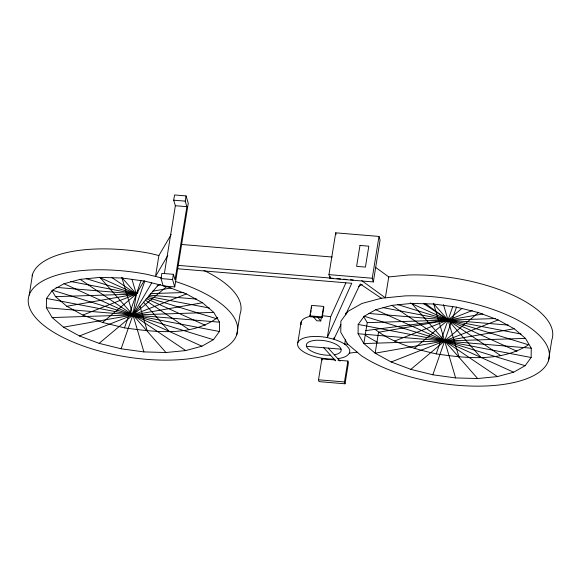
<?xml version="1.0" encoding="UTF-8"?>
<svg xmlns="http://www.w3.org/2000/svg" width="581" height="581" viewBox="0 0 581 581"><rect width="100%" height="100%" fill="white"/><g stroke="black" fill="none" stroke-linecap="round" stroke-linejoin="round"><path stroke-width="0.87" d="M46.364 307.741L46.487 298.423L52.493 290.231L63.99 283.724L80.185 279.352L99.968 277.398L122.01 278.016L144.792 281.139L166.769 286.578L186.443 293.942L202.464 302.745L213.757 312.375L219.538 322.186L219.422 331.504L213.409 339.696L201.919 346.196L185.724 350.575L165.934 352.522L143.899 351.912L121.117 348.782L99.14 343.349L79.466 335.978L63.438 327.183L52.152 317.546L46.364 307.741L219.538 322.186M358.078 333.748L358.194 324.43L364.207 316.238L375.696 309.738L391.892 305.359L411.682 303.413L433.716 304.023L456.499 307.153L478.475 312.585L498.149 319.949L514.178 328.752L525.471 338.389L531.252 348.193L531.136 357.511L525.122 365.703L513.626 372.21L497.438 376.582L477.647 378.529L455.613 377.919L432.823 374.789L410.847 369.356L391.18 361.992L375.152 353.19L363.859 343.553L358.078 333.748L531.252 348.193M29.188 295.112L32.572 274.21M158.628 284.559L132.955 314.96L136.339 294.059L144.124 280.746M171.213 234.484L158.889 255.538L155.505 276.44L167.829 255.386M186.073 195.92L188.266 203.306L174.736 286.927L163.21 285.961L161.024 278.575L161.874 273.346L173.392 274.312L175.034 279.853L186.871 206.683L185.23 201.142L186.073 195.92L174.554 194.955L173.704 200.184L175.353 205.725L164.379 273.535M174.736 286.927L172.55 279.534L173.392 274.312M236.714 334.816L240.098 313.907A105.873 42.442 9.2 0 0 203.909 270.419M297.799 342.775L301.183 321.874M309.891 315.853L311.583 305.403L323.595 306.405L323.857 307.284L322.164 317.734L310.152 316.732L309.891 315.853L321.903 316.856L322.164 317.734M310.152 316.732L310.574 314.118M310.857 312.375L311.133 310.632M311.416 308.896L311.699 307.153M313.617 317.023L316.805 320.806L320.785 320.915L321.351 317.429M321.903 316.856L323.595 306.405M328.94 274.631L335.709 232.821L379.001 236.438L380.09 240.127L373.329 281.938L330.037 278.328L328.94 274.631L372.232 278.241L373.329 281.938M330.037 278.328L330.32 276.549M338.011 360.22L347.866 361.048L348.411 362.893L345.027 383.794L319.056 381.63L318.504 379.778L321.889 358.876L335.324 359.995M345.862 282.954L330.676 316.689L327.292 337.59A26.465 10.611 9.2 0 0 297.762 345.572A26.465 10.611 9.2 0 0 333.632 359.007L333.944 358.978M334.169 337.481L333.886 339.224C339.812 341.396 346.835 343.77 349.718 349.907L349.682 352.703C347.373 356.923 342.173 358.07 337.75 358.6M345.804 313.079L345.521 314.822L360.227 283.993L381.339 298.235L405.088 295.896A105.873 42.442 9.2 0 1 537.81 333.952A105.873 42.442 9.2 0 1 500.481 384.818A105.873 42.442 9.2 0 1 361.251 355.63L347.699 344.075L340.764 332.303L340.902 321.119L348.113 311.293L361.905 303.485L381.339 298.235M344.707 344.17L345.412 339.812M345.027 383.794L344.482 381.949L347.866 361.048M372.232 278.241L379.001 236.438M363.684 316.616L367.243 322.651L363.859 343.553L525.471 338.389M375.9 267.58L388.762 276.934L385.377 297.842L361.803 280.688M548.428 360.823L551.812 339.914A105.873 42.442 9.2 0 0 408.465 274.995L388.762 276.934M51.97 290.609L55.529 296.644L66.822 306.274L82.851 315.076L102.525 322.448L124.501 327.88L141.074 280.529M121.117 348.782L144.792 281.139M375.137 329.391C392.683 343.044 414.863 348.999 436.208 353.887L452.781 306.536M432.823 374.789L456.499 307.153M340.858 324.605L333.886 339.224L327.292 337.59L351.745 283.281L177.757 268.763M132.955 314.96L151.75 282.86M124.501 327.88C154.887 331.947 191.723 337.016 217.795 317.422M82.851 315.076L136.339 294.059L138.089 291.982M102.525 322.448L137.719 292.897M99.14 343.349L166.769 286.578M414.231 348.455L461.851 308.482M410.847 369.356L478.475 312.585M358.39 286.484L362.224 284.32M436.208 353.887C466.645 358.324 501.265 362.159 528.507 344.802L397.869 304.64M157.226 285.845L160.574 284.53M79.466 335.978L186.443 293.942M394.557 341.083L472.28 310.544M391.18 361.992L498.149 319.949M334.344 354.846L337.532 353.989A17.648 7.074 9.2 0 0 338.905 346.247A17.648 7.074 9.2 0 0 321.554 340.35L317.146 340.226A17.648 7.074 9.2 0 0 307.581 348.259A17.648 7.074 9.2 0 0 330.335 355.252L330.545 355.231M66.822 306.274L136.339 294.059L132.01 279.446M152.375 291.241L171.09 287.951M63.438 327.183L202.464 302.745M482.804 313.958L378.536 332.281L375.152 353.19L514.178 328.752M365.703 330.596L448.045 320.066L425.524 303.681M349.341 353.161L357.177 352.159M55.529 296.644L136.339 294.059L121.611 277.29M150.704 293.601L183.923 292.534M52.152 317.546L213.757 312.375M367.243 322.651L495.629 318.548M344.591 344.075L347.699 344.075M322.368 315.708L330.676 316.689M173.704 200.184L185.23 201.142M175.353 205.725L186.871 206.683M181.265 244.441L332.209 257.034M177.88 265.343L333.349 278.314M336.965 278.619L340.575 278.916M343.291 279.141L346.908 279.446M350.517 279.744L353.233 279.977M161.024 278.575L172.55 279.534M56.066 287.363L136.339 294.059L111.806 277.507M148.961 295.112L196.763 299.099M368.674 313.442L508.477 325.106M306.419 346.291L341.054 349.181M318.504 379.778L344.482 381.949M382.973 307.618L521.142 334.053M358.194 324.43L531.136 357.511M70.366 281.436L136.339 294.059L99.387 277.326M148.816 296.448L209.436 308.039M46.487 298.423L219.422 331.504M158.889 255.538L150.544 253.476A105.873 42.442 9.2 0 0 32.086 275.844M161.286 277.871L147.16 274.377A105.873 42.442 9.2 0 0 32.718 313.842A105.873 42.442 9.2 0 0 202.348 356.48A105.873 42.442 9.2 0 0 175.309 281.451M364.207 316.238L525.122 365.703M86.155 278.633L136.339 294.059M147.581 297.516L216.793 318.787M52.493 290.231L213.409 339.696M410.28 302.962L517.01 351.302M375.696 309.738L513.626 372.21M146.187 298.518L205.304 325.295M63.99 283.724L201.919 346.196M423.52 303.514L500.815 355.681M391.892 305.359L497.438 376.582M145.257 300.079L189.108 329.667M80.185 279.352L185.724 350.575M328.221 348.113L340.096 361.186M323.74 347.736L335.658 360.859M433.324 303.297L481.032 357.627M411.682 303.413L477.647 378.529M143.405 302.105L169.318 331.62M99.968 277.398L165.934 352.522M317.836 317.371L320.785 320.915M443.463 304.597L458.99 357.017M433.716 304.023L455.613 377.919M335.709 232.821L336.145 234.303M321.889 358.876L322.252 360.111M139.898 306.085L147.284 331.01M122.01 278.016L143.899 351.912M377.178 342.071A105.873 42.442 9.2 0 1 365.289 335.172M301.147 324.67A26.465 10.611 9.2 0 1 310.399 316.318M359.988 245.443L356.611 266.345L365.434 267.086L368.819 246.177L359.988 245.443"/></g></svg>
